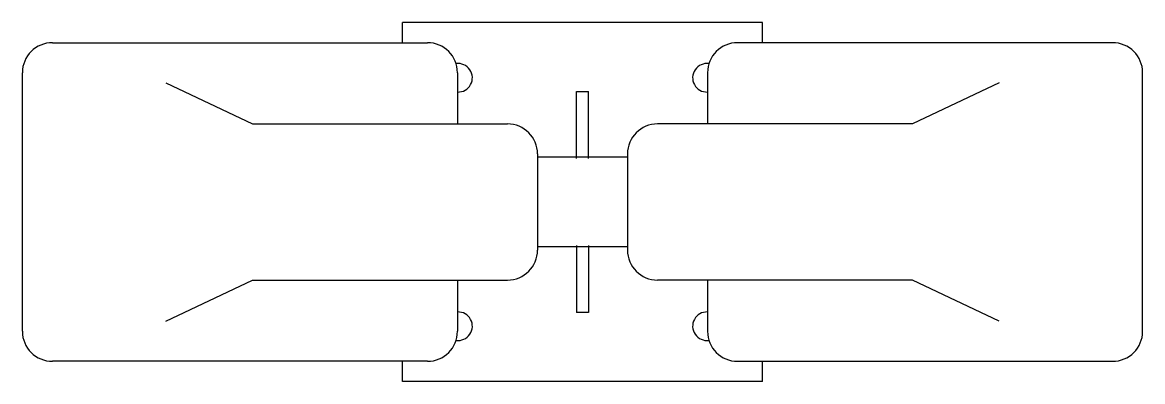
# Model space of a CAD drawing. Extents: x -0.94 to 0.94, y -0.3 to 0.3.
import ezdxf

# ---------------------------------------------------------------- set-up
doc = ezdxf.new("R2010")
doc.units = 0
doc.header["$LTSCALE"] = 0.75
doc.layers.get('0').update_dxf_attribs({"color": 253, "linetype": 'CONTINUOUS'})

msp = doc.modelspace()

# ---------------------------------------------------------------- linework, layer by layer
at = {"color": 0, "linetype": 'BYBLOCK'}
for p, q in [((0.3006, 0.3006), (-0.3006, 0.3006)), ((-0.3006, 0.2665), (-0.3006, 0.3006)), ((0.3006, 0.2665), (0.3006, 0.3006)), ((-0.8857, 0.2665), (-0.2591, 0.2665)), ((0.8857, 0.2665), (0.2591, 0.2665)), ((-0.9358, -0.2164), (-0.9358, 0.2164)), ((-0.2089, 0.2164), (-0.2089, 0.1306)), ((0.2089, 0.2164), (0.2089, 0.1306)), ((0.9358, -0.2164), (0.9358, 0.2164)), ((-0.6964, 0.1994), (-0.5515, 0.1306)), ((0.6964, 0.1994), (0.5515, 0.1306)), ((-0.01, 0.185), (0.01, 0.185)), ((-0.01, 0.0728), (-0.01, 0.185)), ((0.01, 0.0728), (0.01, 0.185)), ((-0.5515, 0.1306), (-0.1254, 0.1306)), ((0.5515, 0.1306), (0.1254, 0.1306)), ((-0.0752, 0.0804), (-0.0752, -0.0804)), ((0.0752, 0.0752), (-0.0752, 0.0752)), ((0.0752, 0.0804), (0.0752, -0.0804)), ((-0.01, -0.0728), (-0.01, -0.185)), ((0.01, -0.0728), (0.01, -0.185)), ((0.0752, -0.0752), (-0.0752, -0.0752)), ((-0.6964, -0.1994), (-0.5515, -0.1306)), ((-0.5515, -0.1306), (-0.1254, -0.1306)), ((-0.2089, -0.1306), (-0.2089, -0.2164)), ((0.5515, -0.1306), (0.1254, -0.1306)), ((0.2089, -0.1306), (0.2089, -0.2164)), ((0.6964, -0.1994), (0.5515, -0.1306)), ((0.01, -0.185), (-0.01, -0.185)), ((-0.2591, -0.2665), (-0.8857, -0.2665)), ((-0.3006, -0.3006), (-0.3006, -0.2665)), ((0.2591, -0.2665), (0.8857, -0.2665)), ((0.3006, -0.3006), (0.3006, -0.2665)), ((0.3006, -0.3006), (-0.3006, -0.3006))]:
    msp.add_line(p, q, dxfattribs=at)
for centre, radius, start, end in [((-0.8857, 0.2164), 0.0502, 90, 180), ((-0.2591, 0.2164), 0.0502, 0, 90), ((0.2591, 0.2164), 0.0502, 90, 180), ((0.8857, 0.2164), 0.0502, 0, 90), ((-0.2079, 0.2079), 0.0239, 267.7126, 98.0016), ((0.2079, 0.2079), 0.0239, 81.9984, 272.2874), ((-0.1254, 0.0804), 0.0502, 0, 90), ((0.1254, 0.0804), 0.0502, 90, 180), ((-0.1254, -0.0804), 0.0502, 270, 0), ((0.1254, -0.0804), 0.0502, 180, 270), ((-0.2079, -0.2079), 0.0239, 261.9984, 92.2874), ((0.2079, -0.2079), 0.0239, 87.7126, 278.0016), ((-0.8857, -0.2164), 0.0502, 180, 270), ((-0.2591, -0.2164), 0.0502, 270, 0), ((0.2591, -0.2164), 0.0502, 180, 270), ((0.8857, -0.2164), 0.0502, 270, 0)]:
    msp.add_arc(centre, radius, start, end, dxfattribs=at)

doc.saveas('drawing.dxf')
